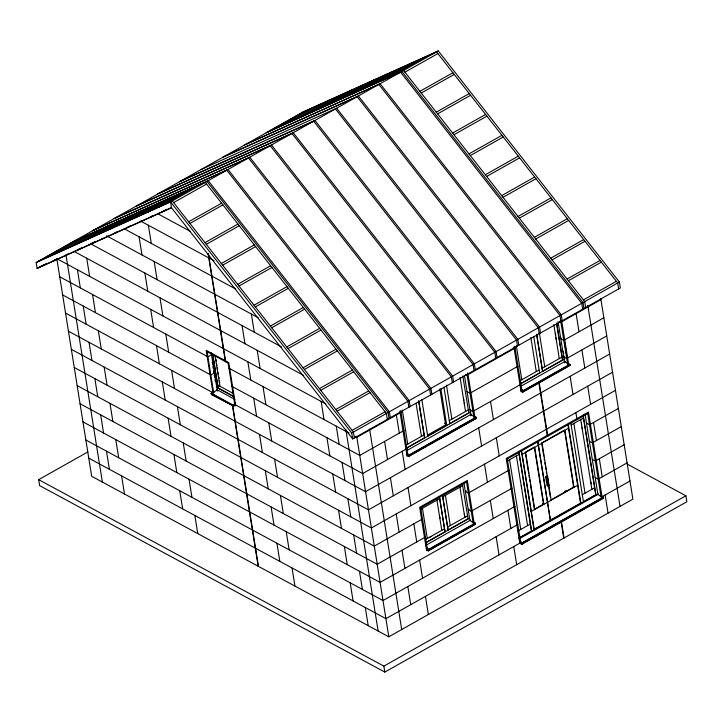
<?xml version="1.0" encoding="UTF-8"?>
<svg xmlns="http://www.w3.org/2000/svg" width="723" height="723" viewBox="0 0 723 723"><rect width="100%" height="100%" fill="white"/><g stroke="black" fill="none" stroke-linecap="round" stroke-linejoin="round"><path stroke-width="1.08" d="M211.116 393.393L233.881 406.163L211.27 394.351L211.116 393.393L213.014 392.083L213.61 392.408M217.216 389.842L211.722 393.719L211.875 394.677L233.881 406.163M235.626 403.091L232.77 405.088L232.914 406.046L233.204 405.359M233.52 406.371L233.366 405.413L235.255 404.103L234.659 403.777M171.505 207.763L37.099 268.459L36.15 262.557L303.85 111.577L438.265 50.917L619.412 282.042L620.361 287.953L352.661 438.933L171.505 207.763L170.565 201.898L438.265 50.917M38.852 261.139L71.803 242.557M270.167 130.682L303.109 112.101M50.004 256.114L83.931 237.081M281.31 125.648L315.237 106.624M62.133 250.637L96.06 231.613M293.439 120.181L327.374 101.157M74.261 245.16L108.188 226.136M305.576 114.704L339.503 95.68M86.389 239.684L119.331 221.111M317.704 109.227L350.646 90.646M87.375 239.241L120.316 220.66M318.689 108.784L351.631 90.203M37.099 268.459L41.012 266.209M41.573 266.136L43.516 265.043M41.591 266.236L46.435 263.506M98.518 234.216L131.469 215.635M329.833 103.76L362.774 85.178M99.503 233.773L132.454 215.192M330.818 103.308L363.759 84.736M52.734 261.211L56.611 259.024M53.719 260.768L56.629 259.123M110.646 228.739L143.597 210.158M341.961 98.283L374.903 79.702M111.64 228.296L144.582 209.715M342.946 97.84L375.888 79.259M65.838 255.192L67.772 254.098M65.856 255.291L67.79 254.198M122.783 223.262L155.725 204.681M354.089 92.806L387.04 74.225M123.769 222.82L156.71 204.238M355.074 92.363L388.025 73.782M77 250.266L78.934 249.173M77.985 249.815L81.862 247.628M134.912 217.795L167.853 199.214M366.218 87.338L399.168 68.757M135.897 217.343L168.839 198.771M367.203 86.887L400.153 68.305M89.128 244.79L93.005 242.603M90.113 244.347L94.957 241.609M147.04 212.318L179.982 193.737M378.355 81.862L411.297 63.281M148.025 211.875L180.967 193.294M379.34 81.419L412.282 62.838M101.256 239.313L103.199 238.219M159.168 206.841L192.119 188.26M390.483 76.385L423.425 57.804M160.154 206.398L193.104 187.817M391.468 75.942L424.41 57.361M113.384 233.836L117.262 231.658M126.507 227.917L130.375 225.739M139.602 221.898L141.536 220.804M173.61 202.621L206.561 184.04M404.925 72.164L437.867 53.583M149.778 217.415L152.689 215.779M150.764 216.972L152.698 215.879M161.907 211.947L163.85 210.854M162.892 211.496L166.769 209.309M188.631 221.78L221.581 203.199M419.946 91.324L452.887 72.743M189.959 223.479L222.91 204.898M421.274 93.023L454.216 74.442M204.98 242.639L237.921 224.058M436.294 112.182L469.236 93.601M206.308 244.338L239.25 225.757M437.623 113.873L470.565 95.3M221.328 263.497L254.27 244.916M452.643 133.041L485.585 114.46M222.657 265.187L255.599 246.615M453.972 134.731L486.913 116.15M237.677 284.356L270.619 265.775M468.992 153.9L501.934 135.318M239.006 286.046L271.947 267.465M470.321 155.59L503.262 137.008M254.026 305.214L286.968 286.633M485.332 174.758L518.283 156.177M255.355 306.904L288.296 288.323M486.66 176.448L519.611 157.867M211.55 354.785L207.917 356.837L59.729 276.782M270.375 326.073L303.317 307.492M501.681 195.617L534.631 177.036M271.703 327.763L304.645 309.182M503.009 197.307L535.96 178.726M214.46 372.923L210.818 374.975L62.63 294.921M627.374 464.175L685.901 495.788L686.85 501.744L384.826 672.083L39.629 485.612L38.681 479.665L87.872 451.92M286.724 346.932L319.665 328.35M518.03 216.466L550.971 197.894M288.052 348.622L320.994 330.04M519.358 218.165L552.3 199.584M233.8 405.684L235.373 404.808M303.064 367.781L336.014 349.209M534.378 237.325L567.32 218.744M304.392 369.48L337.343 350.899M535.707 239.024L568.649 220.443M319.412 388.64L352.363 370.059M550.727 258.183L583.669 239.602M320.741 390.339L353.692 371.758M552.056 259.882L584.997 241.301M335.761 409.498L368.703 390.917M567.076 279.042L600.018 260.461M337.09 411.197L370.031 392.616M568.405 280.741L601.346 262.16M352.11 430.357L385.052 411.776M583.425 299.9L616.367 281.319M352.661 438.933L351.721 433.023L619.412 282.042M389.055 418.301L390.321 417.587L389.39 411.776L208.233 180.651L73.818 241.31M583.94 308.387L582.675 309.101L581.744 303.289L400.587 72.164L266.172 132.824M401.03 412.372L356.846 437.288L354.885 436.231M515.074 348.052L467.139 375.092L465.63 374.27M600.93 299.629L560.894 322.205L559.385 321.392M561.69 338.201L560.786 338.716L563.804 340.343L603.841 317.768M403.94 430.51L359.756 455.427L231.866 386.344M517.975 366.19L470.04 393.231L467.022 391.595M405.937 445.106L424.076 434.875M449.2 420.705L468.242 409.968M519.973 380.786L539.015 370.049M542.06 368.332L562.006 357.081M564.591 356.34L563.687 356.855L566.705 358.481L606.742 335.906M427.438 435.147L446.48 424.401L446.633 425.395L427.591 436.132M406.462 448.052L424.555 437.849L418.617 400.786M449.679 423.678L468.721 412.941M520.497 383.741L539.494 373.023M406.389 448.224L471.016 411.776M520.388 383.931L564.771 358.897M406.841 448.649L362.657 473.565L234.767 404.482M520.885 384.329L472.95 411.369L469.923 409.733M406.507 450.754L471.396 414.162M520.551 386.434L565.151 361.283M473.809 416.71L474.532 416.303L476.168 417.388L476.321 418.337L408.757 456.439L407.085 455.101L407.7 453.99M567.564 363.832L568.287 363.416L569.923 364.509L570.076 365.458L522.801 392.128L521.12 390.791L521.735 389.679M521.12 390.791L521.852 390.375M475.987 417.288L407.067 456.195L399.855 411.206M569.742 364.41L521.102 391.884L513.899 346.886M406.977 454.406L408.603 455.49L476.168 417.388M521.012 390.086L522.648 391.17L569.923 364.509M408.387 455.806L409.11 455.4M522.422 391.486L523.145 391.08M408.459 456.276L425.711 446.552M427.655 445.458L476.321 418.337M522.494 391.965C524.69 391.685 522.639 389.869 521.355 389.417M524.202 391.007L568.079 366.254M570.076 365.458C568.856 366.353 567.492 362.187 564.428 361.69M540.488 393.05L365.567 491.703L235.219 421.292M540.831 392.851L609.652 354.044M612.553 372.182L368.468 509.842L71.351 349.336M546.299 429.326L371.378 527.98L241.03 457.569M546.642 429.128L615.463 390.321M420.623 509.317L439.665 498.581M442.711 496.864L462.648 485.621M506.859 461.247L519.141 454.324M571.143 424.997L583.434 418.057M541.681 442.955L563.56 430.619M521.997 454.46L568.495 428.233M466.218 490.935L465.305 491.441L468.332 493.077L509.091 470.086M422.503 518.924L374.279 546.118L243.94 475.707M618.364 408.459L589.498 424.735L586.48 423.109M469.119 509.073L468.215 509.579L471.233 511.215L511.992 488.224M425.404 537.062L377.189 564.256L246.841 493.845M621.274 426.597L592.408 442.874L589.39 441.247M425.467 539.566L444.509 528.829M447.555 527.112L467.492 515.861M429.245 537.514L431.197 536.421M425.992 542.512L444.988 531.803L439.349 496.602M467.971 518.834L448.025 530.086L442.386 494.884M425.883 542.711L469.543 518.084M545.657 476.846L546.751 476.231L547.645 476.719L549.046 485.449L547.962 486.064L547.058 485.576L545.657 476.846L546.561 477.334L547.962 486.064M426.046 545.214L470.646 520.054M546.561 477.334L547.645 476.719M473.059 522.602L473.782 522.196L475.418 523.289L475.571 524.238L428.296 550.899L426.615 549.561L427.23 548.45M426.615 549.561L427.338 549.155M426.507 548.856L427.962 549.851L475.237 523.19M427.962 549.851L475.418 523.289M427.917 550.266L428.64 549.86C429.607 551.468 428.197 547.7 426.85 548.188M474.469 524.012L475.192 523.597L475.571 524.238M427.989 550.736L458.942 533.285M460.894 532.182L475.273 524.076M514.903 506.362L380.09 582.395L249.751 511.983M624.175 444.735L595.309 461.012L592.291 459.385M564.365 491.577L566.272 490.501M550.818 500.009L573.655 487.13L564.509 430.086M531.134 511.513L577.632 485.287M517.804 524.5L383 600.533L252.652 530.122M627.085 462.874L598.219 479.15L595.201 477.523M518.03 530.998L530.311 524.076M582.313 494.74L594.604 487.808M533.99 529.363L580.497 503.136L567.889 424.428M519.141 537.939L531.423 531.016L518.825 452.336M583.425 501.681L595.725 494.749L583.118 416.077M519.177 538.183L595.969 494.875M519.268 538.78L598.599 494.035M601.012 496.584L601.735 496.177L603.371 497.27L603.524 498.219L521.663 544.392L519.982 543.054L520.596 541.943M629.986 481.012L601.12 497.288L587.718 413.619L507.311 458.969L520.714 542.639L385.901 618.671L88.775 458.165M519.873 542.349L521.328 543.344L603.19 497.171M521.328 543.344L603.371 497.27M521.283 543.75L522.006 543.344C522.973 544.961 521.563 541.184 520.217 541.681M602.422 497.993L603.145 497.578L603.524 498.219M521.355 544.229L524.048 542.711M526.01 541.608L603.226 498.057M56.936 259.349L91.685 476.303L388.811 636.809L632.887 499.15L600.768 298.572M38.681 479.665L383.868 666.136L685.901 495.788M302.124 112.544L436.556 51.875L617.713 283.009L618.662 288.911M269.164 131.134L403.597 70.465M267.447 132.11L401.88 71.441L583.027 302.566L583.976 308.477M245.712 144.365L380.126 83.705L561.283 314.83L562.214 320.641L560.949 321.355L560.018 315.544L378.861 84.419L244.446 145.079M223.985 156.62L358.4 95.96L539.557 327.085L540.488 332.896L539.222 333.61L538.292 327.799L357.135 96.674L222.72 157.334M200.994 169.589L336.674 108.215L517.831 339.34L518.762 345.151L517.487 345.865L516.556 340.054L335.409 108.929M180.533 181.13L314.948 120.47L496.095 351.595L497.026 357.406L495.761 358.12L494.83 352.309L313.674 121.184L179.259 181.844M158.798 193.384L293.213 132.725L474.369 363.85L475.3 369.661L474.035 370.375L473.104 364.564L291.947 133.439L157.533 194.098M137.072 205.639L271.486 144.98L452.643 376.105L453.574 381.916L452.3 382.63L451.369 376.819L270.221 145.694L135.807 206.353M115.346 217.894L249.76 157.234L430.908 388.359L431.839 394.171L430.574 394.885L429.643 389.073L248.495 157.948L114.071 218.608M93.61 230.149L228.034 169.489L409.182 400.614L410.113 406.425L408.847 407.139L407.917 401.328L226.76 170.203L92.345 230.863M72.535 242.033L206.968 181.365M70.818 243L205.251 182.332L386.398 413.466L387.347 419.367M37.849 261.59L172.282 200.922L353.439 432.056M36.15 262.557L170.565 201.898L351.721 433.023M38.798 267.501L171.161 207.772M157.65 213.701L190.131 231.252M140.895 221.22L208.784 257.894M209.074 258.048L214.026 260.723M475.942 417.704L474.532 416.303M124.211 228.775L211.694 276.032M211.975 276.186L235.662 288.983M603.145 497.578L601.735 496.177M602.494 498.463L602.648 497.677L597.876 494.451M572.932 486.742L573.655 487.13M106.534 235.797L214.595 294.171M214.885 294.324L258.228 317.74M444.618 423.398L446.48 424.401M548.142 484.961L549.046 485.449M90.809 243.868L217.506 312.309M217.786 312.463L281.798 347.04M542.386 503.57L543.832 504.356L534.686 447.302M74.08 251.405L220.407 330.447M220.696 330.601L303.705 375.445M57.786 259.168L325.956 404.03M409.182 455.87L409.335 455.083L407.311 453.728M228.558 363.289L207.103 351.758L213.719 393.113M228.956 368.206L349.128 433.122M475.192 523.597L473.782 522.196M217.704 385.052L233.402 393.538M474.55 524.482L474.695 523.696L469.923 520.461L463.886 482.548M233.881 396.511L218.183 388.025L212.86 354.812M216.24 387.139L233.646 396.538M216.62 389.516L234.993 399.448M65.54 313.059L212.743 392.58M233.719 404.817L235.68 405.874L228.739 362.539L206.191 350.366L212.951 392.589M211.333 393.276L233.583 405.296M68.441 331.197L234.939 421.138M74.252 367.474L240.741 457.415M77.162 385.612L243.651 475.553M80.063 403.75L246.552 493.692M82.973 421.889L249.462 511.83M85.874 440.027L252.363 529.968M470.673 414.568C471.83 414.586 476.8 419.213 475.219 418.111M403.579 70.474L584.753 301.599L585.675 307.51M206.95 181.374L388.124 412.49L389.046 418.409M587.799 305.35L620.009 506.416M576.095 313.637L579.006 331.776M581.907 349.914L584.817 368.052M587.718 386.19L590.628 404.329M593.529 422.467L596.439 440.605M599.34 458.744L602.241 476.882M605.151 495.02L608.052 513.158M602.033 496.782L588.468 412.11L506.245 458.49L519.801 543.154M585.052 414.189L597.93 494.586M583.172 414.966L596.059 495.472M581.364 422.847L581.726 425.061M582.078 427.284L582.431 429.498M590.781 481.59L591.134 483.814M580.723 419.593L591.893 489.335M569.778 365.296L568.287 363.416M561.708 321.12L568.739 365.016M564.283 340.072L567.194 358.21M570.095 376.349L573.005 394.487M575.906 412.625L577.026 419.647M560.614 320.434L567.672 364.519M563.66 353.384L563.316 351.251L563.624 353.366M558.048 321.645L564.654 362.883M573.854 423.461L585.034 493.213M556.719 323.443L562.602 360.126M556.538 323L562.476 360.063L542.53 371.306L536.593 334.243M570.827 423.009L583.452 501.934M555.354 333.276L555.707 335.481M556.059 337.686L556.412 339.891M553.827 324.528L559.286 358.617M568.296 424.564L580.921 503.362M564.871 430.275L574.008 487.329M539.313 332.716L544.771 366.805M536.782 334.695L542.657 371.378M533.737 336.412L539.611 373.086M539.06 381.753L547.772 436.15M561.337 520.885L564.076 537.957M538.888 383.036L547.419 436.34M561.165 522.151L563.732 538.156M530.836 337.496L536.303 371.586M542.042 443.154L551.179 500.208M541.852 444.058L543.786 456.123M544.139 458.319L544.491 460.515M544.844 462.711L545.196 464.907M545.549 467.094L545.901 469.29M546.254 471.486L546.597 473.682M546.95 475.879L547.302 478.066M548.359 484.654L550.293 496.719M537.813 441.392L550.42 520.099M537.704 441.446L550.311 520.162M516.33 345.675L521.789 379.765M522.648 391.17L522.801 392.128M514.785 346.281L522.006 391.369M525.621 452.417L534.758 509.471M528.594 473.068L525.26 452.218L534.333 447.103L543.47 504.157L534.396 509.272L530.357 484.039M528.947 475.264L529.299 477.46M529.652 479.647L530.004 481.843M521.581 450.917L534.207 529.706M521.69 452.553L533.827 528.314M518.87 451.233L531.667 531.134M521.328 485.711L521.69 487.926M516.421 455.851L527.591 525.603M509.579 459.72L520.75 529.462M521.509 543.434L521.663 544.392M490.519 401.455L493.42 419.593M496.33 437.731L499.231 455.87M507.953 510.284L510.854 528.423M513.764 546.561L516.665 564.699M478.707 427.899L481.608 446.037M484.518 464.175L487.419 482.313M490.33 500.443L493.231 518.581M496.141 536.719L499.042 554.857M467.781 372.896L474.984 417.894M467.031 374.415L473.917 417.397M464.455 375.589L470.899 415.761M462.783 375.879L468.838 413.005M463.533 398.283L463.886 400.488M464.238 402.693L464.6 404.898M460.063 377.406L465.531 411.495M474.062 522.675L467.293 480.452L419.656 507.32L426.597 550.655M473.167 523.307L466.552 481.961L420.723 507.808L427.501 550.149M462.331 483.633L468.088 518.897M446.453 385.079L451.92 419.168M464.383 514.152L464.907 517.406M443.922 387.067L449.796 423.741M459.936 487.148L464.781 517.397M440.876 388.775L446.76 425.458M439.873 389.037L445.612 424.889M445.422 495.336L450.266 525.576M442.53 495.056L448.152 530.149M439.485 496.773L445.106 531.866M421.834 399.521L427.709 436.204M439.665 516.276L440.009 518.445M436.945 500.117L441.789 530.357M418.798 401.238L424.672 437.912M416.077 403.416L421.482 436.421M422.44 508.296L427.284 538.545M428.143 549.95L428.296 550.899M402.286 409.995L407.745 444.085M408.603 455.49L408.757 456.439M400.75 410.601L407.971 455.689M396.403 414.984L399.304 433.122M402.214 451.26L405.115 469.399M408.025 487.537L410.926 505.675M413.836 523.814L416.737 541.952M419.647 560.09L422.548 578.228M425.458 596.367L428.359 614.505M384.591 441.419L387.492 459.557M390.402 477.695L393.303 495.833M396.213 513.972L399.114 532.11M402.024 550.248L404.925 568.386M407.835 586.525L410.736 604.663M369.598 429.146L401.699 629.543M356.683 436.231L388.811 636.809M353.42 432.065L354.369 437.975M383.868 666.136L384.826 672.083M345.811 429.317L378.12 631.034M336.249 426.163L339.15 444.302M342.06 462.44L344.961 480.578M347.871 498.716L350.772 516.855M353.674 534.993L356.584 553.131M359.485 571.269L362.395 589.408M365.296 607.546L368.206 625.684M321.129 401.428L324.04 419.566M326.941 437.704L329.851 455.842M332.752 473.981L335.662 492.119M338.563 510.257L341.473 528.396M344.374 546.534L347.275 564.672M350.185 582.81L353.086 600.949M251.369 314.035L254.27 332.173M257.18 350.312L260.081 368.45M262.991 386.588L265.892 404.726M268.802 422.865L271.703 441.003M274.613 459.141L277.515 477.279M280.425 495.418L283.326 513.556M286.236 531.694L289.137 549.832M292.047 567.971L294.948 586.109M242.069 325.576L244.97 343.714M247.872 361.852L250.782 379.991M253.683 398.129L256.593 416.267M259.494 434.406L262.404 452.544M265.305 470.682L268.215 488.82M271.116 506.959L274.026 525.097M276.927 543.235L279.837 561.373M228.143 363.127L234.93 405.467M208.387 253.782L225.693 361.807M232.643 405.214L258.463 566.398M208.107 253.628L225.404 361.654M232.363 405.061L258.174 566.245M215.879 359.177L216.231 361.346M216.575 363.515L216.927 365.684M217.271 367.853L217.614 370.013M217.966 372.182L218.31 374.351M218.662 376.52L219.006 378.689M219.349 380.858L219.702 383.027M215.12 356.032L219.964 386.272M212.598 354.107L218.039 388.115M211.224 352.752L217.361 391.062M212.201 361.916L212.544 364.103M212.896 366.299L213.249 368.495M213.601 370.682L213.954 372.878M214.306 375.074L214.659 377.27M215.011 379.458L215.355 381.654M148.369 225.26L151.27 243.398M154.171 261.536L157.081 279.665M159.982 297.804L162.892 315.942M165.793 334.08L168.703 352.218M171.604 370.357L174.514 388.495M177.415 406.633L180.325 424.772M183.226 442.91L186.136 461.048M189.037 479.186L191.947 497.325M194.849 515.463L197.75 533.601M139.06 236.801L141.961 254.939M144.871 273.077L147.772 291.215M150.682 309.354L153.583 327.492M156.493 345.63L159.394 363.768M162.304 381.907L165.206 400.045M168.116 418.183L171.017 436.321M173.927 454.46L176.828 472.598M179.738 490.727L182.639 508.865M86.733 258.238L89.634 276.376M92.544 294.514L95.445 312.652M98.346 330.791L101.256 348.929M104.157 367.067L107.067 385.205M109.968 403.344L112.878 421.482M115.779 439.62L118.689 457.758M121.591 475.897L124.501 494.035M77.424 269.778L80.334 287.917M83.235 306.055L86.136 324.193M89.046 342.331L91.948 360.47M94.858 378.608L97.759 396.746M100.669 414.885L103.57 433.023M106.48 451.161L109.381 469.299M66.046 255.237L102.377 482.078"/></g></svg>
